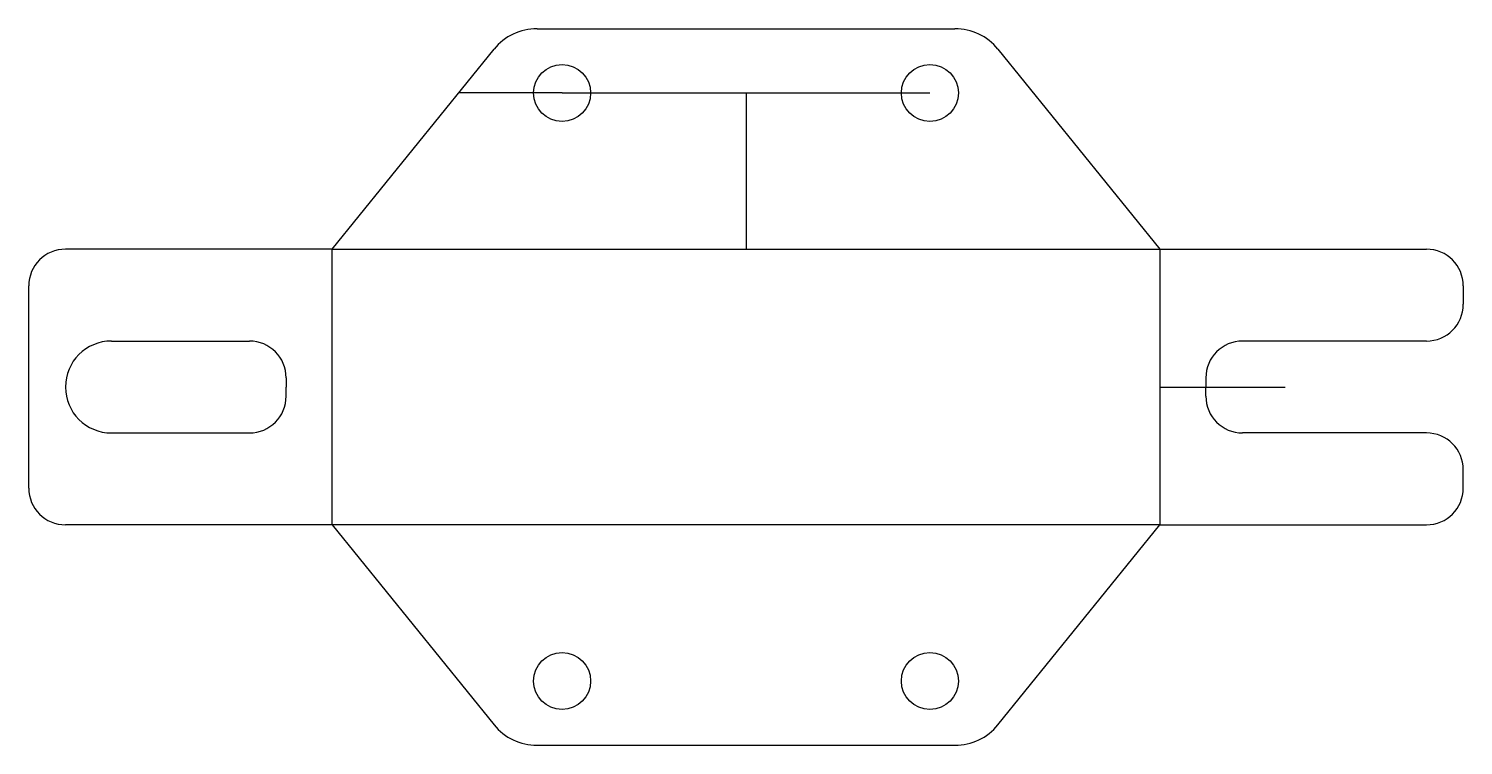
# Model space of a CAD drawing. Header units: millimetres. Extents: x -33 to 123, y -54 to 24.
import ezdxf

# ---------------------------------------------------------------- set-up
doc = ezdxf.new("R2010")
doc.units = ezdxf.units.MM
doc.layers.get('0').update_dxf_attribs({"linetype": 'CONTINUOUS'})

msp = doc.modelspace()

# ---------------------------------------------------------------- linework, layer by layer
for p, q in [((22.28, 24), (67.72, 24)), ((0, 0), (17.61, 21.77)), ((72.39, 21.77), (90, 0)), ((25, 17), (13.75, 17)), ((25, 17), (65, 17)), ((45, 17), (45, 0)), ((0, 0), (-29, 0)), ((0, 0), (90, 0)), ((0, -30), (0, 0)), ((90, 0), (90, -30)), ((90, 0), (119, 0)), ((-33, -26), (-33, -4)), ((123, -4), (123, -6)), ((-24, -10), (-9, -10)), ((119, -10), (99, -10)), ((-5, -14), (-5, -15)), ((95, -14), (95, -15)), ((-5, -16), (-5, -15)), ((90, -15), (103.64, -15)), ((95, -16), (95, -15)), ((-24, -20), (-9, -20)), ((119, -20), (99, -20)), ((123, -26), (123, -24)), ((0, -30), (-29, -30)), ((90, -30), (0, -30)), ((0, -30), (17.61, -51.77)), ((72.39, -51.77), (90, -30)), ((90, -30), (119, -30)), ((22.28, -54), (67.72, -54))]:
    msp.add_line(p, q)
for centre in [(25, 17), (65, 17), (25, -47), (65, -47)]:
    msp.add_circle(centre, 3.1)
for centre, radius, start, end in [((22.28, 18), 6, 90, 141.0333), ((67.72, 18), 6, 38.9667, 90), ((-29, -4), 4, 90, 180), ((119, -4), 4, 0, 90), ((119, -6), 4, -90, 0), ((-24, -15), 5, 90, 180), ((-9, -14), 4, 0, 90), ((99, -14), 4, 90, 180), ((-24, -15), 5, 180, 270), ((-9, -16), 4, 270, 360), ((99, -16), 4, 180, 270), ((119, -24), 4, 0, 90), ((-29, -26), 4, 180, 270), ((119, -26), 4, -90, 0), ((22.28, -48), 6, 218.9667, 270), ((67.72, -48), 6, 270, 321.0333)]:
    msp.add_arc(centre, radius, start, end)

doc.saveas('drawing.dxf')
